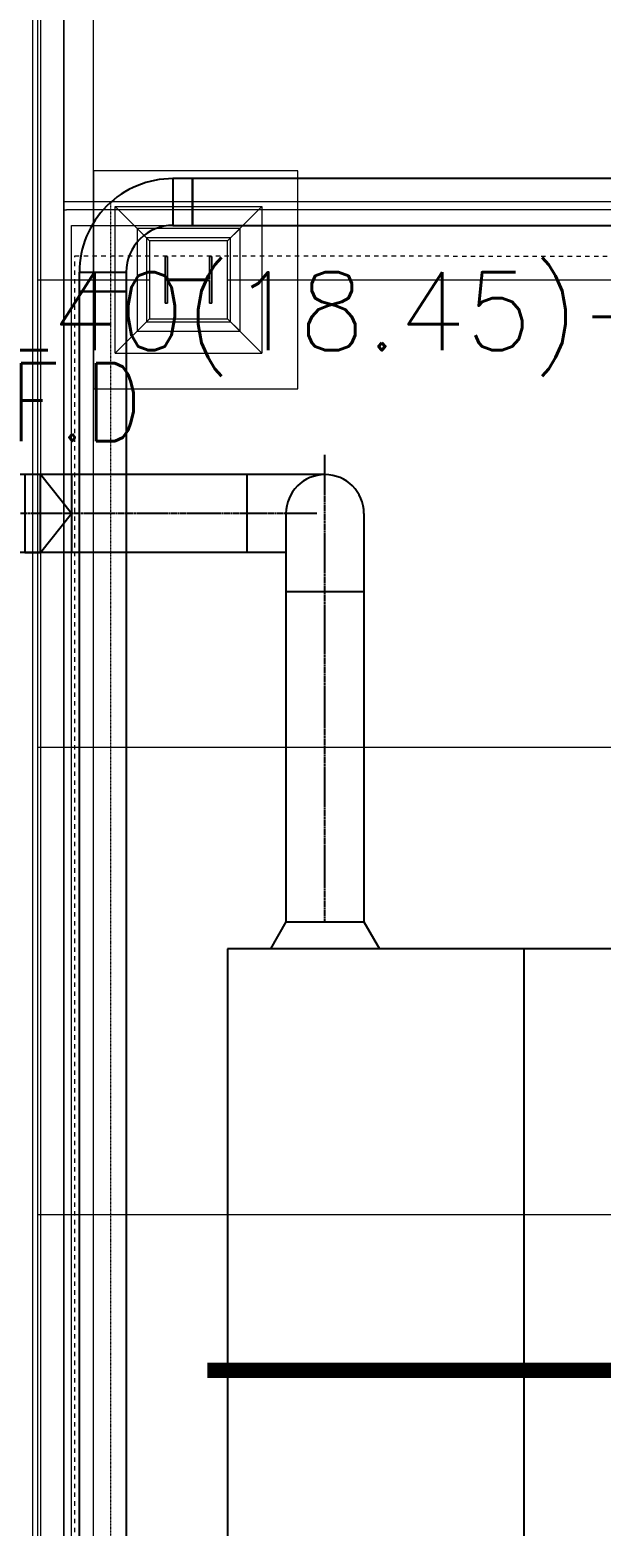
# Model space of a CAD drawing. Extents: x -32000 to 416743, y -254124 to 144214.
# Drawn here: x 244082 to 247746, y 79000 to 88605 of the extents above; entities that cross this region are included whole.
import ezdxf
from ezdxf.enums import TextEntityAlignment as Align

# ---------------------------------------------------------------- set-up
doc = ezdxf.new("R2010")
doc.units = 0
doc.header["$LTSCALE"] = 10
for name, pattern in [('H12PL4$0$TAI_虛線', [5.644, 2.822, -2.822]), ('XFM1D40$0$CENTER', [2, 1.25, -0.25, 0.25, -0.25]), ('XFM7P40ICA$0$H12PL4$0$DOTK1', [0.01, 0.005, -0.005]), ('XFM7P40ICA$0$H12PL4$0$JJP_虛線(退縮線、投影線、地下室範圍、非屬本工程、圖面分區)', [0.45, 0.3, -0.15])]:
    doc.linetypes.add(name, pattern=pattern)
for name, color, linetype in [('H12PL4$0$A-WALL-EX', 252, 'Continuous'), ('H12PL4$0$S-COL', 252, 'Continuous'), ('H12PL4$0$S-SLAB-SHOW', 252, 'Continuous'), ('X-F-L40-E-CT-LV$0$E-CBL-EQPM', 230, 'Continuous'), ('XFM1D40$0$M-CWTR-TEXT', 250, 'Continuous'), ('XFM1D40$0$M-FOUN', 252, 'Continuous'), ('XFM1D40$0$M-HVAC-CMDUCT', 150, 'Continuous'), ('XFM1D40$0$M-HVAC-DAPR', 3, 'Continuous'), ('XFM1P40$0$M-PIPE-TEXT', 250, 'Continuous'), ('XFM7P40ICA$0$H12PL4$0$A-WALL-EX', 252, 'Continuous'), ('XFM7P40ICA$0$H12PL4$0$Hattch', 252, 'Continuous'), ('XFM7P40ICA$0$H12PL4$0$L40_19_MEJI', 252, 'Continuous'), ('XFM7P40ICA$0$H12PL4$0$L40_19_SIAGE1', 252, 'Continuous'), ('XFM7P40ICA$0$H12PL4$0$L40_19_STEEL2', 252, 'Continuous'), ('XFM7P40ICA$0$H12PL4$0$L40_19_SUGATA3', 252, 'Continuous'), ('XFM7P40ICA$0$H12PL4$0$L40_19_SUGATAD', 252, 'Continuous'), ('XFM7P40ICA$0$H12PL4$0$S-COL', 252, 'Continuous')]:
    doc.layers.add(name, color=color, linetype=linetype)
doc.styles.add('XFM1D40$0$12P7-XCM2P10$0$AA-TXT', font='simplex.shx', dxfattribs={"bigfont": 'china.shx'})
doc.styles.add('XFM1P40$0$aa-txt', font='simplex.shx', dxfattribs={"width": 0.8, "height": 25, "bigfont": 'chineset.shx'})

# ---------------------------------------------------------------- blocks, each defined once
blk = doc.blocks.new('H12PL4')
at = {"layer": 'H12PL4$0$A-WALL-EX', "lineweight": 0, "flags": 128}
for points in [[(244100, 30500), (244100, 91700)], [(244100, 30500), (244100, 91700)], [(244100, 30500), (244100, 91700)], [(244100, 30500), (244100, 91700)], [(244100, 30500), (244100, 90150)]]:
    blk.add_lwpolyline(points, dxfattribs=at)
at = {"layer": 'H12PL4$0$S-COL', "lineweight": 0, "flags": 128}
for points in [[(244630, 86530), (244630, 87470)], [(244830, 87270), (244630, 87470)], [(244630, 87470), (245570, 87470)], [(245570, 87470), (245370, 87270)], [(245570, 87470), (245570, 86530)], [(244830, 87270), (244830, 86730)], [(245370, 87270), (244830, 87270)], [(245370, 86730), (245370, 87270)], [(244830, 86730), (244630, 86530)], [(244830, 86730), (245370, 86730)], [(245570, 86530), (245370, 86730)], [(244630, 86530), (245570, 86530)]]:
    blk.add_lwpolyline(points, dxfattribs=at)
blk.add_lwpolyline([(244950, 87150), (244950, 86850), (244965, 86850), (244965, 86995), (245235, 86995), (245235, 86850), (245250, 86850), (245250, 87150), (245235, 87150), (245235, 87005), (244965, 87005), (244965, 87150)], close=True, dxfattribs=at)
at = {"layer": 'H12PL4$0$S-SLAB-SHOW', "lineweight": 0}
blk.add_line((244300, 30500), (244300, 89560), dxfattribs=at)
at = {"layer": 'H12PL4$0$S-SLAB-SHOW', "lineweight": 0, "flags": 128}
blk.add_lwpolyline([(244130, 89560), (244130, 30500)], dxfattribs=at)
at = {"layer": 'H12PL4$0$S-SLAB-SHOW', "linetype": 'H12PL4$0$TAI_虛線', "lineweight": 0, "flags": 128}
for points in [[(244371, 87154.5), (253350, 87149.7)], [(244371, 32850), (244371, 87154.5)]]:
    blk.add_lwpolyline(points, dxfattribs=at)
blk = doc.blocks.new('XFM1D40')
at = {"layer": 'XFM1D40$0$M-FOUN', "color": 3, "const_width": 100}
blk.add_lwpolyline([(245220, 80000), (248521.3, 80000)], dxfattribs=at)
at = {"layer": 'XFM1D40$0$M-HVAC-CMDUCT', "color": 1, "linetype": 'XFM1D40$0$CENTER'}
for p, q in [((245975, 82879.3), (245975, 85877.5)), ((245922.8, 85500), (234625, 85500))]:
    blk.add_line(p, q, dxfattribs=at)
at = {"layer": 'XFM1D40$0$M-HVAC-CMDUCT'}
for p, q in [((245975, 85750), (234625, 85750)), ((244350, 85500), (244150, 85750)), ((244350, 85750), (244350, 85250)), ((245475, 85250), (245475, 85750)), ((244150, 85250), (244350, 85500)), ((245725, 85500), (245725, 82879.3)), ((246225, 85500), (246225, 82879)), ((245725, 85250), (234625, 85250)), ((245725, 85000), (246225, 85000)), ((245725, 82879.3), (245625, 82706.1)), ((245725, 82879.3), (246225, 82879.3)), ((246225, 82879.3), (246325, 82706.1)), ((245350, 82706.1), (245350, 59627)), ((247850, 82706.1), (245350, 82706.1)), ((247250, 82706.1), (247250, 59627))]:
    blk.add_line(p, q, dxfattribs=at)
blk.add_arc((245975, 85500), 250, 0, 180, dxfattribs=at)
at = {"layer": 'XFM1D40$0$M-HVAC-DAPR', "ltscale": 0.5}
blk.add_lwpolyline([(244150, 85750), (244050, 85750), (244050, 85250), (244150, 85250)], close=True, dxfattribs=at)
at = {"layer": 'XFM1D40$0$M-CWTR-TEXT', "style": 'XFM1D40$0$12P7-XCM2P10$0$AA-TXT', "width": 0.8}
blk.add_text('F.D', height=500, dxfattribs=at).set_placement((244378.2, 86214.7, 0), align=Align.MIDDLE_CENTER)
blk = doc.blocks.new('XFM1P40')
at = {"layer": 'XFM1P40$0$M-PIPE-TEXT', "style": 'XFM1P40$0$aa-txt'}
blk.add_text('BOP=L40(18.45)+3350', height=500, dxfattribs=at).set_placement((241925.9, 86798.7), align=Align.MIDDLE_LEFT)
blk = doc.blocks.new('*U492')
at = {"linetype": 'ByBlock', "lineweight": -2, "ltscale": 0.8}
for points in [[(300, 300, 0.414214), (-300, -300)], [(300, 0, 0.414214), (0, -300)]]:
    blk.add_lwpolyline(points, format="xyb", dxfattribs=at)
for points in [[(425, 0), (425, 300), (300, 300), (300, 0)], [(0, -425), (-300, -425), (-300, -300), (0, -300)]]:
    blk.add_lwpolyline(points, close=True, dxfattribs=at)
blk = doc.blocks.new('X-F-L40-E-CT-LV')
at = {"layer": 'X-F-L40-E-CT-LV$0$E-CBL-EQPM'}
for points in [[(250430, 87650), (245125, 87650), (245125, 87350), (250430, 87350)], [(244700, 86925), (244700, 78075), (244400, 78075), (244400, 86925)]]:
    blk.add_lwpolyline(points, close=True, dxfattribs=at)
blk.add_blockref('*U492', (244700, 87350), dxfattribs=at)
blk = doc.blocks.new('XFM7P40ICA$0$H12PL4')
at = {"layer": 'XFM7P40ICA$0$H12PL4$0$Hattch', "linetype": 'Continuous', "lineweight": 0}
blk.add_hatch(color=256, dxfattribs=at).paths.add_polyline_path([(244950, 87150), (244950, 86850), (244965, 86850), (244965, 86995), (245235, 86995), (245235, 86850), (245250, 86850), (245250, 87150), (245235, 87150), (245235, 87005), (244965, 87005), (244965, 87150)])
at = {"layer": 'XFM7P40ICA$0$H12PL4$0$A-WALL-EX', "lineweight": 0}
blk.add_line((244300, 30500), (244300, 89560), dxfattribs=at)
at = {"layer": 'XFM7P40ICA$0$H12PL4$0$A-WALL-EX', "linetype": 'XFM7P40ICA$0$H12PL4$0$JJP_虛線(退縮線、投影線、地下室範圍、非屬本工程、圖面分區)', "lineweight": 0}
for p, q in [((244300, 87450), (244316.7, 87450)), ((244350, 87450), (244316.7, 87450)), ((253450, 87450), (244350, 87450))]:
    blk.add_line(p, q, dxfattribs=at)
at = {"layer": 'XFM7P40ICA$0$H12PL4$0$A-WALL-EX', "lineweight": 0, "flags": 128}
for points in [[(244100, 30500), (244100, 90115)], [(244130, 89560), (244130, 30500)]]:
    blk.add_lwpolyline(points, dxfattribs=at)
at = {"layer": 'XFM7P40ICA$0$H12PL4$0$A-WALL-EX', "linetype": 'XFM7P40ICA$0$H12PL4$0$JJP_虛線(退縮線、投影線、地下室範圍、非屬本工程、圖面分區)', "lineweight": 0, "flags": 128}
for points in [[(244300, 87500), (244300, 87450)], [(253550, 87500), (244300, 87500)], [(244300, 87450), (244300, 87350)], [(244300, 87350), (244300, 32650)], [(244350, 32650), (244350, 87350)], [(244350, 87350), (253450, 87350)]]:
    blk.add_lwpolyline(points, dxfattribs=at)
at = {"layer": 'XFM7P40ICA$0$H12PL4$0$L40_19_MEJI', "lineweight": 0}
for p, q in [((244490, 30700), (244490, 89375)), ((244130, 87000), (244850, 87000)), ((245350, 87000), (252350, 87000)), ((244130, 84000), (260600, 84000)), ((244130, 81000), (260600, 81000))]:
    blk.add_line(p, q, dxfattribs=at)
at = {"layer": 'XFM7P40ICA$0$H12PL4$0$L40_19_MEJI', "lineweight": 0, "flags": 128}
blk.add_lwpolyline([(244490, 86300), (245800, 86300), (245800, 87700), (244490, 87700)], close=True, dxfattribs=at)
at = {"layer": 'XFM7P40ICA$0$H12PL4$0$L40_19_SIAGE1', "lineweight": 0}
blk.add_line((244100, 30525), (244100, 90500), dxfattribs=at)
at = {"layer": 'XFM7P40ICA$0$H12PL4$0$L40_19_STEEL2', "lineweight": 0, "flags": 128}
blk.add_lwpolyline([(245250, 87150), (245250, 86850), (245235, 86850), (245235, 86982, 0.414214), (245222, 86995), (244978, 86995, 0.414214), (244965, 86982), (244965, 86850), (244950, 86850), (244950, 87150), (244965, 87150), (244965, 87018, 0.414214), (244978, 87005), (245222, 87005, 0.414214), (245235, 87018), (245235, 87150)], format="xyb", close=True, dxfattribs=at)
at = {"layer": 'XFM7P40ICA$0$H12PL4$0$L40_19_SUGATA3', "lineweight": 0}
for p, q in [((244150, 89660), (244150, 30550)), ((244300, 89660), (244300, 30700)), ((244850, 87250), (244770, 87330)), ((245430, 87330), (245350, 87250)), ((244850, 86750), (244770, 86670)), ((245430, 86670), (245350, 86750))]:
    blk.add_line(p, q, dxfattribs=at)
at = {"layer": 'XFM7P40ICA$0$H12PL4$0$L40_19_SUGATA3', "lineweight": 0, "flags": 128}
for points in [[(245430, 87330), (244770, 87330), (244770, 86670), (245430, 86670)], [(245350, 87250), (244850, 87250), (244850, 86750), (245350, 86750)]]:
    blk.add_lwpolyline(points, close=True, dxfattribs=at)
at = {"layer": 'XFM7P40ICA$0$H12PL4$0$L40_19_SUGATAD', "linetype": 'XFM7P40ICA$0$H12PL4$0$DOTK1', "lineweight": 0}
for p, q in [((253600, 87500), (244600, 87500)), ((244600, 87500), (244600, 32500))]:
    blk.add_line(p, q, dxfattribs=at)
at = {"layer": 'XFM7P40ICA$0$H12PL4$0$S-COL', "lineweight": 0, "flags": 128}
for points in [[(244630, 86530), (244630, 87470)], [(244830, 87270), (244630, 87470)], [(244630, 87470), (245570, 87470)], [(245570, 87470), (245370, 87270)], [(245570, 87470), (245570, 86530)], [(244830, 87270), (244830, 86730)], [(245370, 87270), (244830, 87270)], [(245370, 86730), (245370, 87270)], [(244830, 86730), (244630, 86530)], [(244830, 86730), (245370, 86730)], [(245570, 86530), (245370, 86730)], [(244630, 86530), (245570, 86530)]]:
    blk.add_lwpolyline(points, dxfattribs=at)
blk.add_lwpolyline([(244950, 87150), (244950, 86850), (244965, 86850), (244965, 86995), (245235, 86995), (245235, 86850), (245250, 86850), (245250, 87150), (245235, 87150), (245235, 87005), (244965, 87005), (244965, 87150)], close=True, dxfattribs=at)
blk = doc.blocks.new('XFM7P40ICA')
blk.add_blockref('XFM7P40ICA$0$H12PL4', (0, 0))

msp = doc.modelspace()

# ---------------------------------------------------------------- block references
for name in ['XFM1P40', 'H12PL4', 'XFM7P40ICA', 'XFM1D40', 'X-F-L40-E-CT-LV', 'X-F-L40-E-CT-LV']:
    msp.add_blockref(name, (0, 0))

doc.saveas('drawing.dxf')
